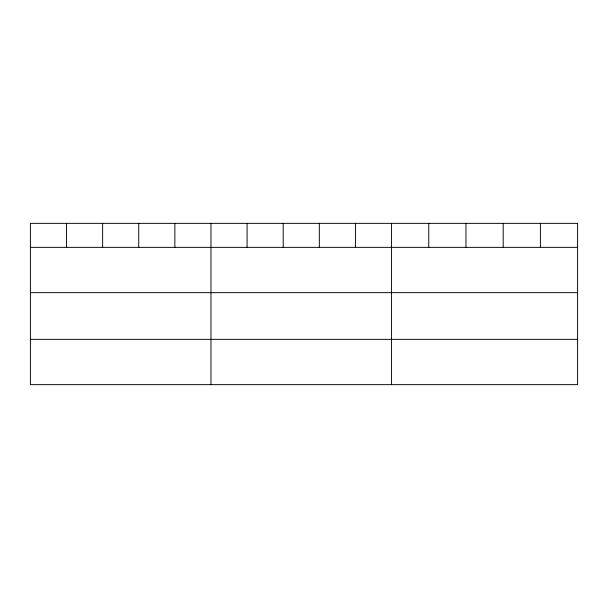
<?xml version="1.0" encoding="UTF-8"?>
<svg xmlns="http://www.w3.org/2000/svg" width="608" height="608" viewBox="0 0 608 608"><rect width="100%" height="100%" fill="white"/><g stroke="black" fill="none" stroke-linecap="round" stroke-linejoin="round"><path stroke-width="0.91" d="M30.4 247.357L577.6 247.357M30.4 292.661L577.6 292.661M30.4 339.34L577.6 339.34M540.39 223.356L540.39 247.357M503.181 223.356L503.181 247.357M465.971 223.356L465.971 247.357M428.762 223.356L428.762 247.357M391.552 223.356L391.552 384.644M355.437 223.356L355.437 247.357M319.322 223.356L319.322 247.357M283.206 223.356L283.206 247.357M247.091 223.356L247.091 247.357M210.976 223.356L210.976 384.644M174.861 223.356L174.861 247.357M138.746 223.356L138.746 247.357M102.63 223.356L102.63 247.357M66.515 223.356L66.515 247.357M577.6 223.356L30.4 223.356L30.4 384.644L577.6 384.644L577.6 223.356"/></g></svg>
